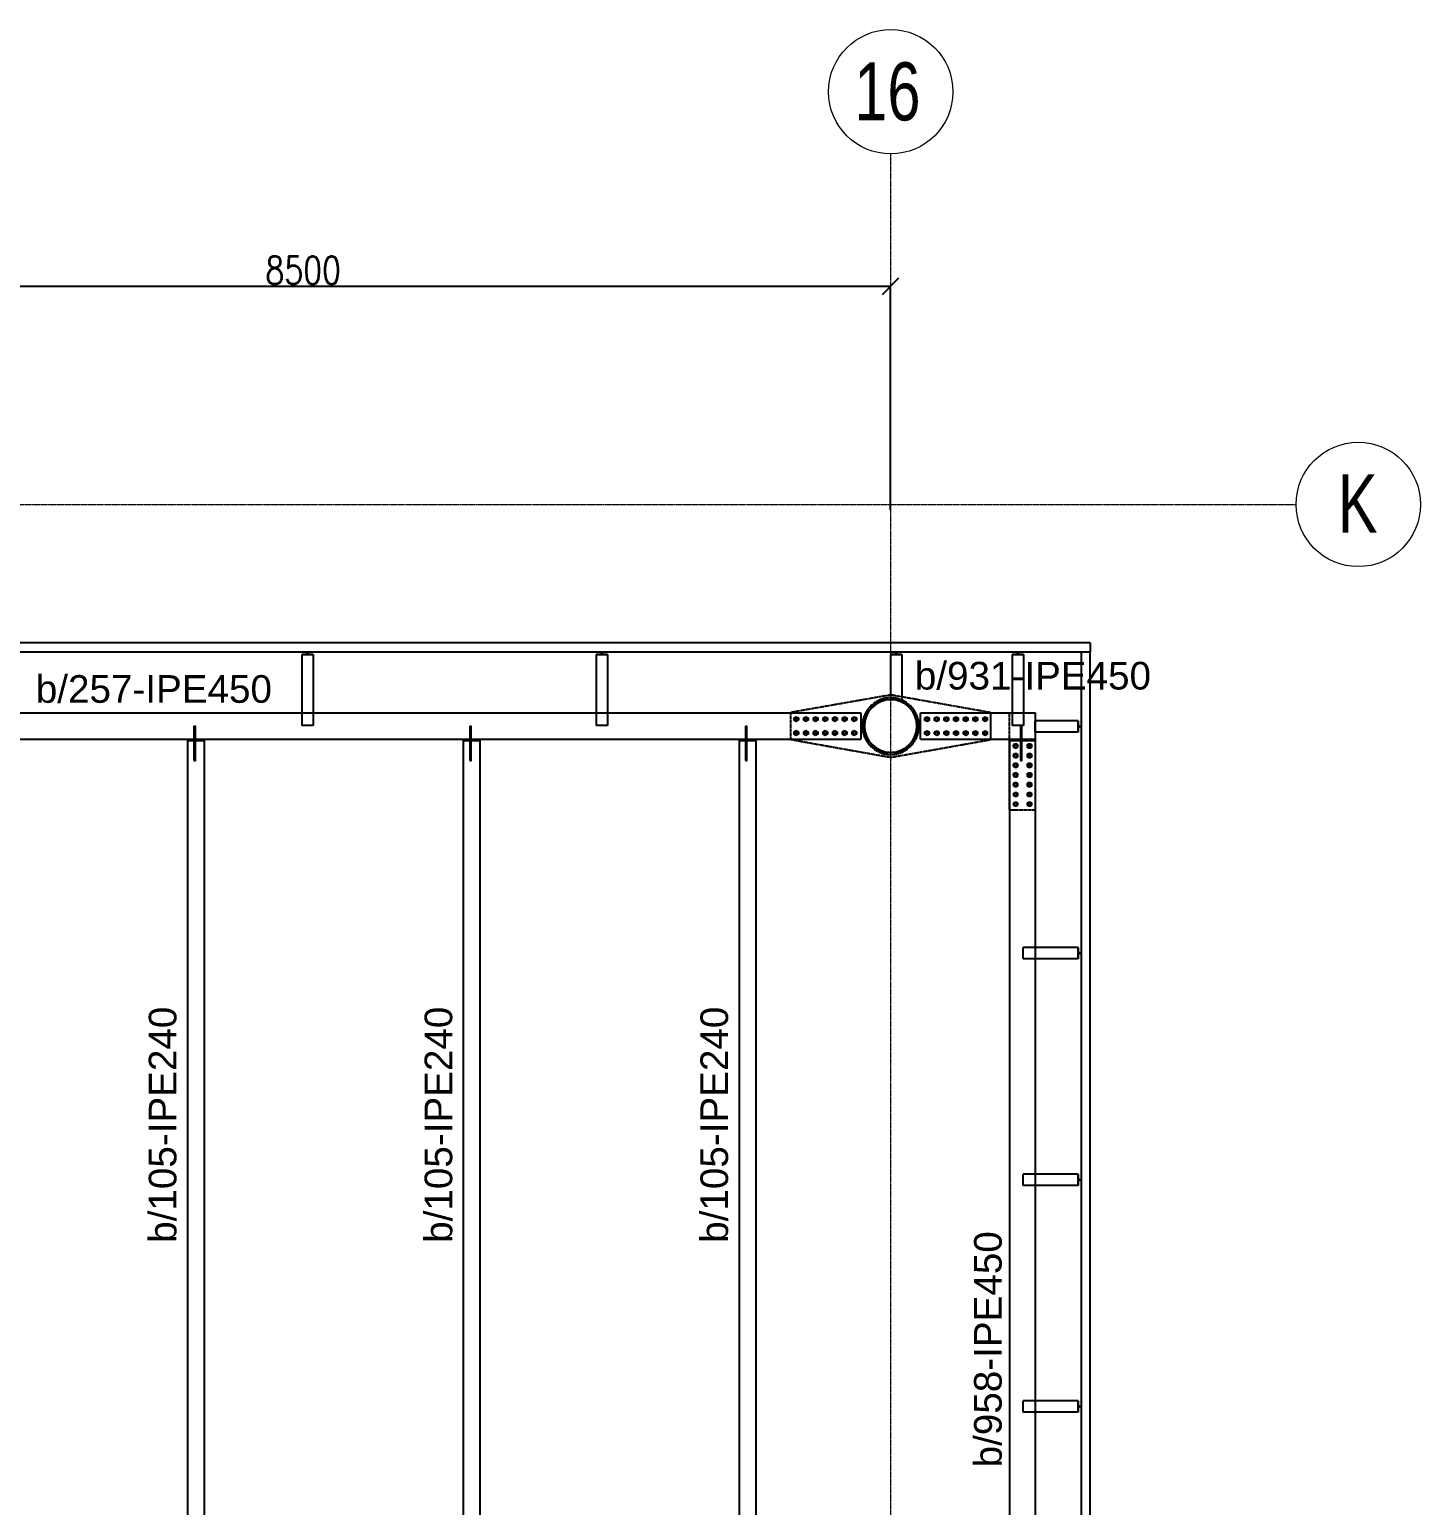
# Model space of a CAD drawing. Header units: millimetres. Extents: x -999 to 93225, y -17477 to 29086.
# Drawn here: x 83162 to 93225, y 18407 to 29086 of the extents above; entities that cross this region are included whole.
import ezdxf
from ezdxf.enums import TextEntityAlignment as Align

# ---------------------------------------------------------------- set-up
doc = ezdxf.new("R2010")
doc.units = ezdxf.units.MM
doc.header["$LTSCALE"] = 0.4
doc.linetypes.add('DXK_LINE_DOT2', pattern=[3.9198, 1.9599, -1.9599])
doc.linetypes.add('Grid Line', pattern=[3.33375, 1.905, -0.47625, 0.47625, -0.47625])
doc.layers.get('0').update_dxf_attribs({"color": 255})
for name, color, linetype, lineweight in [('0-3', 250, 'Continuous', 5), ('E_COLUMNAS-1', 1, 'Continuous', 25), ('E_COLUMNAS-3', 1, 'Continuous', 35), ('E_EJES', 8, 'Continuous', 9), ('E_EJES-1', 8, 'Grid Line', 9), ('E_TEXTO', 3, 'Continuous', 9), ('E_VIGAS-1', 254, 'Continuous', 25), ('E_VIGAS-2', 8, 'Continuous', 25), ('S-COLS-HDLN-1', 52, 'Continuous', 9)]:
    doc.layers.add(name, color=color, linetype=linetype, lineweight=lineweight)
doc.layers.add('COTAS', color=8, linetype='Continuous')
doc.layers.add('P_PLATINA', color=6, linetype='Continuous')
doc.styles.add('CNI_COTAS', font='romans.shx', dxfattribs={"width": 0.8})
doc.styles.add('Swis721 LtCn BT', font='swisscl.ttf', dxfattribs={"height": 0.42})
doc.styles.add('VERDANA', font='arial.ttf')
doc.dimstyles.new('1.5', dxfattribs={"dimscale": 0, "dimtxt": 200, "dimasz": 120, "dimexe": 4, "dimexo": 4, "dimgap": 15, "dimtad": 1, "dimdec": 0, "dimzin": 4, "dimdsep": 46, "dimtxsty": 'CNI_COTAS', "dimblk": 'OBLIQUE', "dimcen": -0.09, "dimclrd": 256, "dimclrt": 3, "dimadec": 0, "dimazin": 0, "dimtfac": 1, "dimtdec": 0, "dimtmove": 2, "dimatfit": 0, "dimldrblk": 'OBLIQUE', "dimfxl": 0.05, "dimtolj": 1, "dimtzin": 0, "dimarcsym": 0})

# ---------------------------------------------------------------- blocks, each defined once
blk = doc.blocks.new('EST_SFM_VIGA-METALICA-SECCION-C - EST_SFM_VIGA-METALICA-UPN160-1505289-_10_00m_N_E_-NIVEL-3 DOC')
at = {"layer": 'E_VIGAS-1'}
for p, q in [((44.822, 0.018), (-44.831, 0.018)), ((44.822, 0.018), (44.822, -0.047)), ((-44.831, -0.047), (44.822, -0.047))]:
    blk.add_line(p, q, dxfattribs=at)
blk = doc.blocks.new('EST_SFM_VIGA-METALICA-SECCION-C - EST_SFM_VIGA-METALICA-UPN160-1510871-_10_00m_N_E_-NIVEL-3 DOC')
at = {"layer": 'E_VIGAS-1'}
for p, q in [((-11.69, -0.047), (-11.69, 0.018)), ((11.677, 0.018), (-11.69, 0.018)), ((-11.69, -0.047), (11.677, -0.047))]:
    blk.add_line(p, q, dxfattribs=at)
blk = doc.blocks.new('DCTIB_CNI_EST_MOD-1A-FAC_0001_rvt-2-_10_00m_N_E_-NIVEL-3 DOC')
at = {"layer": 'E_VIGAS-1'}
for p, q in [((-1.885, 165.082), (-1.885, 165.096)), ((-1.88, 165.096), (-1.88, 165.082)), ((0.245, 165.082), (0.245, 165.096)), ((0.25, 165.096), (0.25, 165.082)), ((2.375, 165.082), (2.375, 165.096)), ((2.38, 165.096), (2.38, 165.082)), ((3.255, 165.082), (3.255, 165.096)), ((3.26, 165.096), (3.26, 165.082)), ((-1.923, 165.076), (-1.923, 165.077)), ((-1.923, 165.077), (-1.895, 165.077)), ((-1.923, 165.076), (-1.841, 165.076)), ((-1.841, 165.076), (-1.923, 165.076)), ((-1.923, 165.076), (-1.923, 164.564)), ((-1.885, 165.077), (-1.885, 165.082)), ((-1.88, 165.082), (-1.88, 165.077)), ((-1.869, 165.077), (-1.841, 165.077)), ((-1.841, 165.077), (-1.841, 165.076)), ((-1.841, 165.076), (-1.841, 164.564)), ((0.207, 165.076), (0.207, 165.077)), ((0.207, 165.077), (0.235, 165.077)), ((0.207, 165.076), (0.289, 165.076)), ((0.289, 165.076), (0.207, 165.076)), ((0.207, 165.076), (0.207, 164.564)), ((0.245, 165.077), (0.245, 165.082)), ((0.25, 165.082), (0.25, 165.077)), ((0.261, 165.077), (0.289, 165.077)), ((0.289, 165.077), (0.289, 165.076)), ((0.289, 165.076), (0.289, 164.564)), ((2.337, 165.076), (2.337, 165.077)), ((2.337, 165.077), (2.365, 165.077)), ((2.337, 165.076), (2.419, 165.076)), ((2.419, 165.076), (2.337, 165.076)), ((2.337, 165.076), (2.337, 164.749)), ((2.375, 165.077), (2.375, 165.082)), ((2.38, 165.082), (2.38, 165.077)), ((2.391, 165.077), (2.419, 165.077)), ((2.419, 165.077), (2.419, 165.076)), ((2.419, 165.076), (2.419, 164.749)), ((3.217, 165.076), (3.217, 165.077)), ((3.217, 165.077), (3.245, 165.077)), ((3.217, 165.076), (3.299, 165.076)), ((3.299, 165.076), (3.217, 165.076)), ((3.217, 165.076), (3.217, 164.564)), ((3.255, 165.077), (3.255, 165.082)), ((3.26, 165.082), (3.26, 165.077)), ((3.271, 165.077), (3.299, 165.077)), ((3.299, 165.077), (3.299, 165.076)), ((3.299, 165.076), (3.299, 164.564)), ((2.419, 164.749), (2.337, 164.749)), ((-1.841, 164.564), (-1.923, 164.564)), ((0.289, 164.564), (0.207, 164.564)), ((3.299, 164.564), (3.217, 164.564)), ((3.384, 164.515), (3.384, 164.597)), ((3.695, 164.597), (3.384, 164.597)), ((3.695, 164.597), (3.695, 164.515)), ((3.695, 164.515), (3.695, 164.597)), ((3.695, 164.597), (3.695, 164.597)), ((3.695, 164.597), (3.695, 164.569)), ((3.695, 164.515), (3.384, 164.515)), ((3.695, 164.559), (3.7, 164.559)), ((3.7, 164.554), (3.695, 164.554)), ((3.695, 164.543), (3.695, 164.515)), ((3.695, 164.515), (3.695, 164.515)), ((3.7, 164.559), (3.714, 164.559)), ((3.714, 164.554), (3.7, 164.554)), ((3.296, 162.875), (3.296, 162.957)), ((3.695, 162.957), (3.296, 162.957)), ((3.695, 162.875), (3.296, 162.875)), ((3.695, 162.957), (3.695, 162.875)), ((3.695, 162.875), (3.695, 162.957)), ((3.695, 162.957), (3.695, 162.957)), ((3.695, 162.957), (3.695, 162.929)), ((3.695, 162.918), (3.7, 162.918)), ((3.7, 162.913), (3.695, 162.913)), ((3.695, 162.903), (3.695, 162.875)), ((3.695, 162.875), (3.695, 162.875)), ((3.7, 162.918), (3.714, 162.918)), ((3.714, 162.913), (3.7, 162.913)), ((3.296, 161.235), (3.296, 161.317)), ((3.695, 161.317), (3.296, 161.317)), ((3.695, 161.317), (3.695, 161.235)), ((3.695, 161.235), (3.695, 161.317)), ((3.695, 161.317), (3.695, 161.317)), ((3.695, 161.317), (3.695, 161.289)), ((3.695, 161.278), (3.7, 161.278)), ((3.7, 161.273), (3.695, 161.273)), ((3.695, 161.262), (3.695, 161.235)), ((3.7, 161.278), (3.714, 161.278)), ((3.714, 161.273), (3.7, 161.273)), ((3.695, 161.235), (3.296, 161.235)), ((3.695, 161.235), (3.695, 161.235)), ((3.296, 159.594), (3.296, 159.676)), ((3.695, 159.676), (3.296, 159.676)), ((3.695, 159.676), (3.695, 159.594)), ((3.695, 159.594), (3.695, 159.676)), ((3.695, 159.676), (3.695, 159.676)), ((3.695, 159.676), (3.695, 159.649)), ((3.695, 159.594), (3.296, 159.594)), ((3.695, 159.638), (3.7, 159.638)), ((3.7, 159.633), (3.695, 159.633)), ((3.695, 159.622), (3.695, 159.594)), ((3.695, 159.594), (3.695, 159.594)), ((3.7, 159.638), (3.714, 159.638)), ((3.714, 159.633), (3.7, 159.633))]:
    blk.add_line(p, q, dxfattribs=at)
for points, knots in [([(-1.895, 165.077), (-1.894, 165.077), (-1.893, 165.077), (-1.89, 165.077), (-1.888, 165.078), (-1.886, 165.078), (-1.885, 165.08), (-1.885, 165.081), (-1.885, 165.082)], [0, 0, 0, 0, 0.142857, 0.285714, 0.428571, 0.571429, 0.785714, 1, 1, 1, 1]), ([(-1.885, 165.082), (-1.885, 165.081), (-1.885, 165.08), (-1.887, 165.078), (-1.888, 165.078), (-1.89, 165.077), (-1.891, 165.077), (-1.892, 165.077), (-1.894, 165.077), (-1.895, 165.077)], [0, 0, 0, 0, 0.285714, 0.428571, 0.571429, 0.678571, 0.732143, 0.785714, 1, 1, 1, 1]), ([(-1.869, 165.077), (-1.87, 165.077), (-1.871, 165.077), (-1.874, 165.077), (-1.876, 165.078), (-1.878, 165.078), (-1.879, 165.08), (-1.88, 165.081), (-1.88, 165.082)], [0, 0, 0, 0, 0.142857, 0.285714, 0.428571, 0.571429, 0.785714, 1, 1, 1, 1]), ([(-1.88, 165.082), (-1.88, 165.081), (-1.879, 165.08), (-1.878, 165.078), (-1.876, 165.078), (-1.875, 165.077), (-1.874, 165.077), (-1.872, 165.077), (-1.87, 165.077), (-1.869, 165.077)], [0, 0, 0, 0, 0.285714, 0.428571, 0.571429, 0.678571, 0.732143, 0.785714, 1, 1, 1, 1]), ([(0.235, 165.077), (0.236, 165.077), (0.237, 165.077), (0.24, 165.077), (0.242, 165.078), (0.244, 165.078), (0.245, 165.08), (0.245, 165.081), (0.245, 165.082)], [0, 0, 0, 0, 0.142857, 0.285714, 0.428571, 0.571429, 0.785714, 1, 1, 1, 1]), ([(0.245, 165.082), (0.245, 165.081), (0.245, 165.08), (0.243, 165.078), (0.242, 165.078), (0.24, 165.077), (0.239, 165.077), (0.238, 165.077), (0.236, 165.077), (0.235, 165.077)], [0, 0, 0, 0, 0.285714, 0.428571, 0.571429, 0.678571, 0.732143, 0.785714, 1, 1, 1, 1]), ([(0.261, 165.077), (0.26, 165.077), (0.259, 165.077), (0.256, 165.077), (0.254, 165.078), (0.252, 165.078), (0.251, 165.08), (0.25, 165.081), (0.25, 165.082)], [0, 0, 0, 0, 0.142857, 0.285714, 0.428571, 0.571429, 0.785714, 1, 1, 1, 1]), ([(0.25, 165.082), (0.25, 165.081), (0.251, 165.08), (0.252, 165.078), (0.254, 165.078), (0.255, 165.077), (0.256, 165.077), (0.258, 165.077), (0.26, 165.077), (0.261, 165.077)], [0, 0, 0, 0, 0.285714, 0.428571, 0.571429, 0.678571, 0.732143, 0.785714, 1, 1, 1, 1]), ([(2.365, 165.077), (2.366, 165.077), (2.367, 165.077), (2.37, 165.077), (2.372, 165.078), (2.374, 165.078), (2.375, 165.08), (2.375, 165.081), (2.375, 165.082)], [0, 0, 0, 0, 0.142857, 0.285714, 0.428571, 0.571429, 0.785714, 1, 1, 1, 1]), ([(2.375, 165.082), (2.375, 165.081), (2.375, 165.08), (2.373, 165.078), (2.372, 165.078), (2.37, 165.077), (2.369, 165.077), (2.368, 165.077), (2.366, 165.077), (2.365, 165.077)], [0, 0, 0, 0, 0.285714, 0.428571, 0.571429, 0.678571, 0.732143, 0.785714, 1, 1, 1, 1]), ([(2.391, 165.077), (2.39, 165.077), (2.389, 165.077), (2.386, 165.077), (2.384, 165.078), (2.382, 165.078), (2.381, 165.08), (2.38, 165.081), (2.38, 165.082)], [0, 0, 0, 0, 0.142857, 0.285714, 0.428571, 0.571429, 0.785714, 1, 1, 1, 1]), ([(2.38, 165.082), (2.38, 165.081), (2.381, 165.08), (2.382, 165.078), (2.384, 165.078), (2.385, 165.077), (2.386, 165.077), (2.388, 165.077), (2.39, 165.077), (2.391, 165.077)], [0, 0, 0, 0, 0.285714, 0.428571, 0.571429, 0.678571, 0.732143, 0.785714, 1, 1, 1, 1]), ([(3.245, 165.077), (3.246, 165.077), (3.247, 165.077), (3.25, 165.077), (3.252, 165.078), (3.254, 165.078), (3.255, 165.08), (3.255, 165.081), (3.255, 165.082)], [0, 0, 0, 0, 0.142857, 0.285714, 0.428571, 0.571429, 0.785714, 1, 1, 1, 1]), ([(3.255, 165.082), (3.255, 165.081), (3.255, 165.08), (3.253, 165.078), (3.252, 165.078), (3.25, 165.077), (3.249, 165.077), (3.248, 165.077), (3.246, 165.077), (3.245, 165.077)], [0, 0, 0, 0, 0.285714, 0.428571, 0.571429, 0.678571, 0.732143, 0.785714, 1, 1, 1, 1]), ([(3.271, 165.077), (3.27, 165.077), (3.269, 165.077), (3.266, 165.077), (3.264, 165.078), (3.262, 165.078), (3.261, 165.08), (3.26, 165.081), (3.26, 165.082)], [0, 0, 0, 0, 0.142857, 0.285714, 0.428571, 0.571429, 0.785714, 1, 1, 1, 1]), ([(3.26, 165.082), (3.26, 165.081), (3.261, 165.08), (3.262, 165.078), (3.264, 165.078), (3.265, 165.077), (3.266, 165.077), (3.268, 165.077), (3.27, 165.077), (3.271, 165.077)], [0, 0, 0, 0, 0.285714, 0.428571, 0.571429, 0.678571, 0.732143, 0.785714, 1, 1, 1, 1]), ([(3.695, 164.569), (3.695, 164.569), (3.695, 164.567), (3.696, 164.564), (3.696, 164.562), (3.697, 164.56), (3.698, 164.559), (3.7, 164.559), (3.7, 164.559)], [0, 0, 0, 0, 0.142857, 0.285714, 0.428571, 0.571429, 0.785714, 1, 1, 1, 1]), ([(3.7, 164.559), (3.699, 164.559), (3.698, 164.559), (3.697, 164.561), (3.696, 164.562), (3.696, 164.564), (3.696, 164.565), (3.695, 164.567), (3.695, 164.568), (3.695, 164.569)], [0, 0, 0, 0, 0.285714, 0.428571, 0.571429, 0.678571, 0.732143, 0.785714, 1, 1, 1, 1]), ([(3.695, 164.543), (3.695, 164.544), (3.695, 164.546), (3.696, 164.548), (3.696, 164.55), (3.697, 164.552), (3.698, 164.553), (3.7, 164.554), (3.7, 164.554)], [0, 0, 0, 0, 0.142857, 0.285714, 0.428571, 0.571429, 0.785714, 1, 1, 1, 1]), ([(3.7, 164.554), (3.699, 164.554), (3.698, 164.553), (3.697, 164.552), (3.696, 164.55), (3.696, 164.549), (3.696, 164.548), (3.695, 164.546), (3.695, 164.544), (3.695, 164.543)], [0, 0, 0, 0, 0.285714, 0.428571, 0.571429, 0.678571, 0.732143, 0.785714, 1, 1, 1, 1]), ([(3.695, 162.929), (3.695, 162.928), (3.695, 162.927), (3.696, 162.924), (3.696, 162.922), (3.697, 162.92), (3.698, 162.919), (3.7, 162.918), (3.7, 162.918)], [0, 0, 0, 0, 0.142857, 0.285714, 0.428571, 0.571429, 0.785714, 1, 1, 1, 1]), ([(3.7, 162.918), (3.699, 162.918), (3.698, 162.919), (3.697, 162.92), (3.696, 162.922), (3.696, 162.923), (3.696, 162.924), (3.695, 162.926), (3.695, 162.928), (3.695, 162.929)], [0, 0, 0, 0, 0.285714, 0.428571, 0.571429, 0.678571, 0.732143, 0.785714, 1, 1, 1, 1]), ([(3.695, 162.903), (3.695, 162.904), (3.695, 162.905), (3.696, 162.908), (3.696, 162.91), (3.697, 162.912), (3.698, 162.913), (3.7, 162.913), (3.7, 162.913)], [0, 0, 0, 0, 0.142857, 0.285714, 0.428571, 0.571429, 0.785714, 1, 1, 1, 1]), ([(3.7, 162.913), (3.699, 162.913), (3.698, 162.913), (3.697, 162.911), (3.696, 162.91), (3.696, 162.908), (3.696, 162.907), (3.695, 162.906), (3.695, 162.904), (3.695, 162.903)], [0, 0, 0, 0, 0.285714, 0.428571, 0.571429, 0.678571, 0.732143, 0.785714, 1, 1, 1, 1]), ([(3.695, 161.289), (3.695, 161.288), (3.695, 161.286), (3.696, 161.284), (3.696, 161.282), (3.697, 161.28), (3.698, 161.278), (3.7, 161.278), (3.7, 161.278)], [0, 0, 0, 0, 0.142857, 0.285714, 0.428571, 0.571429, 0.785714, 1, 1, 1, 1]), ([(3.7, 161.278), (3.699, 161.278), (3.698, 161.279), (3.697, 161.28), (3.696, 161.282), (3.696, 161.283), (3.696, 161.284), (3.695, 161.286), (3.695, 161.288), (3.695, 161.289)], [0, 0, 0, 0, 0.285714, 0.428571, 0.571429, 0.678571, 0.732143, 0.785714, 1, 1, 1, 1]), ([(3.695, 161.262), (3.695, 161.263), (3.695, 161.265), (3.696, 161.267), (3.696, 161.27), (3.697, 161.271), (3.698, 161.273), (3.7, 161.273), (3.7, 161.273)], [0, 0, 0, 0, 0.142857, 0.285714, 0.428571, 0.571429, 0.785714, 1, 1, 1, 1]), ([(3.7, 161.273), (3.699, 161.273), (3.698, 161.273), (3.697, 161.271), (3.696, 161.27), (3.696, 161.268), (3.696, 161.267), (3.695, 161.265), (3.695, 161.264), (3.695, 161.262)], [0, 0, 0, 0, 0.285714, 0.428571, 0.571429, 0.678571, 0.732143, 0.785714, 1, 1, 1, 1]), ([(3.695, 159.649), (3.695, 159.648), (3.695, 159.646), (3.696, 159.644), (3.696, 159.642), (3.697, 159.64), (3.698, 159.638), (3.7, 159.638), (3.7, 159.638)], [0, 0, 0, 0, 0.142857, 0.285714, 0.428571, 0.571429, 0.785714, 1, 1, 1, 1]), ([(3.7, 159.638), (3.699, 159.638), (3.698, 159.638), (3.697, 159.64), (3.696, 159.641), (3.696, 159.643), (3.696, 159.644), (3.695, 159.646), (3.695, 159.647), (3.695, 159.649)], [0, 0, 0, 0, 0.285714, 0.428571, 0.571429, 0.678571, 0.732143, 0.785714, 1, 1, 1, 1]), ([(3.695, 159.622), (3.695, 159.623), (3.695, 159.625), (3.696, 159.627), (3.696, 159.629), (3.697, 159.631), (3.698, 159.633), (3.7, 159.633), (3.7, 159.633)], [0, 0, 0, 0, 0.142857, 0.285714, 0.428571, 0.571429, 0.785714, 1, 1, 1, 1]), ([(3.7, 159.633), (3.699, 159.633), (3.698, 159.632), (3.697, 159.631), (3.696, 159.629), (3.696, 159.628), (3.696, 159.627), (3.695, 159.625), (3.695, 159.623), (3.695, 159.622)], [0, 0, 0, 0, 0.285714, 0.428571, 0.571429, 0.678571, 0.732143, 0.785714, 1, 1, 1, 1])]:
    blk.add_open_spline(points, degree=3, knots=knots, dxfattribs=at)
blk.add_blockref('EST_SFM_VIGA-METALICA-SECCION-C - EST_SFM_VIGA-METALICA-UPN160-1505289-_10_00m_N_E_-NIVEL-3 DOC', (-41.042, 165.143), dxfattribs=at)
at = {"layer": 'E_VIGAS-1', "rotation": 269.9999999999999}
blk.add_blockref('EST_SFM_VIGA-METALICA-SECCION-C - EST_SFM_VIGA-METALICA-UPN160-1510871-_10_00m_N_E_-NIVEL-3 DOC', (3.762, 153.406), dxfattribs=at)
blk = doc.blocks.new('EST_SFM_VIGA-METALICA-SECCION-I - EST_SFM_VIGA-METALICA_IPE450-2792644-_10_00m_N_E_-NIVEL-3 DOC')
at = {"layer": 'E_VIGAS-2'}
for p, q in [((-4.0849, -0.095), (-4.0849, 0.095)), ((-4.0849, 0.095), (4.0341, 0.095)), ((4.0341, 0.095), (4.0341, -0.095)), ((-4.0849, -0.095), (4.0341, -0.095))]:
    blk.add_line(p, q, dxfattribs=at)
blk = doc.blocks.new('EST_SCM_COLUMNA-METALICA-SECCION-CIRCULAR - EST_SCM_COLUMNA-TUBULAR-CIRCULAR_PTEØ_16__e_12_7mm-V47-_10_00m_N_E_-NIVEL-3 DOC')
at = {"layer": 'S-COLS-HDLN-1'}
h = blk.add_hatch(dxfattribs=at)
h.set_pattern_fill('FP_16', color=256, style=0, pattern_type=2)
h.set_pattern_definition([(45, (-164.559, 2.338), (-0.15909903, 0.15909903), [])])
h.paths.add_polyline_path([(-0.203, 0), (-0.197, -0.049), (-0.18, -0.094), (-0.152, -0.135), (-0.115, -0.167), (-0.072, -0.19), (-0.023, -0.202), (0.024, -0.202), (0.072, -0.19), (0.115, -0.167), (0.152, -0.135), (0.182, -0.089), (0.198, -0.046), (0.203, 0), (0.197, 0.049), (0.18, 0.094), (0.152, 0.135), (0.115, 0.167), (0.068, 0.191), (0.023, 0.202), (-0.024, 0.202), (-0.072, 0.19), (-0.115, 0.167), (-0.152, 0.135), (-0.182, 0.089), (-0.198, 0.046)])
h.paths.add_polyline_path([(-0.19, 0), (-0.184, 0.049), (-0.165, 0.094), (-0.141, 0.127), (-0.108, 0.157), (-0.068, 0.178), (-0.023, 0.189), (0.024, 0.189), (0.072, 0.176), (0.108, 0.157), (0.143, 0.126), (0.169, 0.089), (0.185, 0.046), (0.191, 0), (0.185, -0.046), (0.169, -0.089), (0.143, -0.126), (0.108, -0.157), (0.068, -0.178), (0.023, -0.189), (-0.024, -0.189), (-0.068, -0.178), (-0.108, -0.157), (-0.143, -0.126), (-0.169, -0.089), (-0.185, -0.046)])
at = {"layer": 'E_COLUMNAS-1'}
for radius, start, end in [(0.203, 360, 180), (0.19, 0, 180), (0.203, 180, 360), (0.19, 180, 0)]:
    blk.add_arc((0, 0), radius, start, end, dxfattribs=at)
blk = doc.blocks.new('Grid - CNI_NOMBRE EJES-372759-_10_00m_N_E_-NIVEL-3 DOC')
at = {"layer": 'E_EJES'}
blk.add_circle((0, 0), 0.003, dxfattribs=at)
blk = doc.blocks.new('Bolt-72574620-1945 - 1471')
at = {"color": 253, "linetype": 'Continuous'}
for p, q in [((97025, 30135), (97040, 30144)), ((97025, 30118), (97025, 30135)), ((97040, 30109), (97025, 30118)), ((97040, 30144), (97055, 30135)), ((97055, 30118), (97040, 30109)), ((97055, 30135), (97055, 30118)), ((97095, 30135), (97110, 30144)), ((97095, 30118), (97095, 30135)), ((97110, 30109), (97095, 30118)), ((97110, 30144), (97125, 30135)), ((97125, 30118), (97110, 30109)), ((97125, 30135), (97125, 30118)), ((97165, 30135), (97180, 30144)), ((97165, 30118), (97165, 30135)), ((97180, 30109), (97165, 30118)), ((97180, 30144), (97195, 30135)), ((97195, 30118), (97180, 30109)), ((97195, 30135), (97195, 30118)), ((97235, 30135), (97250, 30144)), ((97235, 30118), (97235, 30135)), ((97250, 30109), (97235, 30118)), ((97250, 30144), (97265, 30135)), ((97265, 30118), (97250, 30109)), ((97265, 30135), (97265, 30118)), ((97305, 30135), (97320, 30144)), ((97305, 30118), (97305, 30135)), ((97320, 30109), (97305, 30118)), ((97320, 30144), (97335, 30135)), ((97335, 30118), (97320, 30109)), ((97335, 30135), (97335, 30118)), ((97375, 30135), (97390, 30144)), ((97375, 30118), (97375, 30135)), ((97390, 30109), (97375, 30118)), ((97390, 30144), (97405, 30135)), ((97405, 30118), (97390, 30109)), ((97405, 30135), (97405, 30118)), ((97445, 30135), (97460, 30144)), ((97445, 30118), (97445, 30135)), ((97460, 30109), (97445, 30118)), ((97460, 30144), (97475, 30135)), ((97475, 30118), (97460, 30109)), ((97475, 30135), (97475, 30118)), ((97025, 30035), (97040, 30044)), ((97025, 30018), (97025, 30035)), ((97040, 30009), (97025, 30018)), ((97040, 30044), (97055, 30035)), ((97055, 30018), (97040, 30009)), ((97055, 30035), (97055, 30018)), ((97095, 30035), (97110, 30044)), ((97095, 30018), (97095, 30035)), ((97110, 30009), (97095, 30018)), ((97110, 30044), (97125, 30035)), ((97125, 30018), (97110, 30009)), ((97125, 30035), (97125, 30018)), ((97165, 30035), (97180, 30044)), ((97165, 30018), (97165, 30035)), ((97180, 30009), (97165, 30018)), ((97180, 30044), (97195, 30035)), ((97195, 30018), (97180, 30009)), ((97195, 30035), (97195, 30018)), ((97235, 30035), (97250, 30044)), ((97235, 30018), (97235, 30035)), ((97250, 30009), (97235, 30018)), ((97250, 30044), (97265, 30035)), ((97265, 30018), (97250, 30009)), ((97265, 30035), (97265, 30018)), ((97305, 30035), (97320, 30044)), ((97305, 30018), (97305, 30035)), ((97320, 30009), (97305, 30018)), ((97320, 30044), (97335, 30035)), ((97335, 30018), (97320, 30009)), ((97335, 30035), (97335, 30018)), ((97375, 30035), (97390, 30044)), ((97375, 30018), (97375, 30035)), ((97390, 30009), (97375, 30018)), ((97390, 30044), (97405, 30035)), ((97405, 30018), (97390, 30009)), ((97405, 30035), (97405, 30018)), ((97445, 30035), (97460, 30044)), ((97445, 30018), (97445, 30035)), ((97460, 30009), (97445, 30018)), ((97460, 30044), (97475, 30035)), ((97475, 30018), (97460, 30009)), ((97475, 30035), (97475, 30018))]:
    blk.add_line(p, q, dxfattribs=at)
for centre, radius, start, end in [((97040, 30127), 11.5, 18.0268, 198.0268), ((97040, 30127), 11.5, 198.0268, 18.0268), ((97040, 30127), 10, 90.0268, 270.0268), ((97040, 30127), 10, 270.0268, 90.0268), ((97110, 30127), 11.5, 18.0268, 198.0268), ((97110, 30127), 11.5, 198.0268, 18.0268), ((97110, 30127), 10, 90.0268, 270.0268), ((97110, 30127), 10, 270.0268, 90.0268), ((97180, 30127), 11.5, 18.0268, 198.0268), ((97180, 30127), 11.5, 198.0268, 18.0268), ((97180, 30127), 10, 90.0268, 270.0268), ((97180, 30127), 10, 270.0268, 90.0268), ((97250, 30127), 11.5, 18.0268, 198.0268), ((97250, 30127), 11.5, 198.0268, 18.0268), ((97250, 30127), 10, 90.0268, 270.0268), ((97250, 30127), 10, 270.0268, 90.0268), ((97320, 30127), 11.5, 18.0268, 198.0268), ((97320, 30127), 11.5, 198.0268, 18.0268), ((97320, 30127), 10, 90.0268, 270.0268), ((97320, 30127), 10, 270.0268, 90.0268), ((97390, 30127), 11.5, 18.0268, 198.0268), ((97390, 30127), 11.5, 198.0268, 18.0268), ((97390, 30127), 10, 90.0268, 270.0268), ((97390, 30127), 10, 270.0268, 90.0268), ((97460, 30127), 11.5, 18.0268, 198.0268), ((97460, 30127), 11.5, 198.0268, 18.0268), ((97460, 30127), 10, 90.0268, 270.0268), ((97460, 30127), 10, 270.0268, 90.0268), ((97040, 30027), 11.5, 18.0268, 198.0268), ((97040, 30027), 11.5, 198.0268, 18.0268), ((97040, 30027), 10, 90.0268, 270.0268), ((97040, 30027), 10, 270.0268, 90.0268), ((97110, 30027), 11.5, 18.0268, 198.0268), ((97110, 30027), 11.5, 198.0268, 18.0268), ((97110, 30027), 10, 90.0268, 270.0268), ((97110, 30027), 10, 270.0268, 90.0268), ((97180, 30027), 11.5, 18.0268, 198.0268), ((97180, 30027), 11.5, 198.0268, 18.0268), ((97180, 30027), 10, 90.0268, 270.0268), ((97180, 30027), 10, 270.0268, 90.0268), ((97250, 30027), 11.5, 18.0268, 198.0268), ((97250, 30027), 11.5, 198.0268, 18.0268), ((97250, 30027), 10, 90.0268, 270.0268), ((97250, 30027), 10, 270.0268, 90.0268), ((97320, 30027), 11.5, 18.0268, 198.0268), ((97320, 30027), 11.5, 198.0268, 18.0268), ((97320, 30027), 10, 90.0268, 270.0268), ((97320, 30027), 10, 270.0268, 90.0268), ((97390, 30027), 11.5, 18.0268, 198.0268), ((97390, 30027), 11.5, 198.0268, 18.0268), ((97390, 30027), 10, 90.0268, 270.0268), ((97390, 30027), 10, 270.0268, 90.0268), ((97460, 30027), 11.5, 18.0268, 198.0268), ((97460, 30027), 11.5, 198.0268, 18.0268), ((97460, 30027), 10, 90.0268, 270.0268), ((97460, 30027), 10, 270.0268, 90.0268)]:
    blk.add_arc(centre, radius, start, end, dxfattribs=at)
blk = doc.blocks.new('Bolt-72574620-2390 - 1471')
at = {"color": 253, "linetype": 'Continuous'}
for p, q in [((98610, 29932), (98618, 29947)), ((98618, 29917), (98610, 29932)), ((98618, 29947), (98636, 29947)), ((98636, 29917), (98618, 29917)), ((98636, 29947), (98644, 29932)), ((98644, 29932), (98636, 29917)), ((98710, 29932), (98718, 29947)), ((98718, 29917), (98710, 29932)), ((98718, 29947), (98736, 29947)), ((98736, 29917), (98718, 29917)), ((98736, 29947), (98744, 29932)), ((98744, 29932), (98736, 29917)), ((98610, 29862), (98618, 29877)), ((98618, 29847), (98610, 29862)), ((98610, 29792), (98618, 29807)), ((98618, 29877), (98636, 29877)), ((98636, 29847), (98618, 29847)), ((98618, 29807), (98636, 29807)), ((98636, 29877), (98644, 29862)), ((98644, 29862), (98636, 29847)), ((98636, 29807), (98644, 29792)), ((98710, 29862), (98718, 29877)), ((98718, 29847), (98710, 29862)), ((98710, 29792), (98718, 29807)), ((98718, 29877), (98736, 29877)), ((98736, 29847), (98718, 29847)), ((98718, 29807), (98736, 29807)), ((98736, 29877), (98744, 29862)), ((98744, 29862), (98736, 29847)), ((98736, 29807), (98744, 29792)), ((98618, 29777), (98610, 29792)), ((98610, 29722), (98618, 29737)), ((98618, 29707), (98610, 29722)), ((98636, 29777), (98618, 29777)), ((98618, 29737), (98636, 29737)), ((98636, 29707), (98618, 29707)), ((98644, 29792), (98636, 29777)), ((98636, 29737), (98644, 29722)), ((98644, 29722), (98636, 29707)), ((98718, 29777), (98710, 29792)), ((98710, 29722), (98718, 29737)), ((98718, 29707), (98710, 29722)), ((98736, 29777), (98718, 29777)), ((98718, 29737), (98736, 29737)), ((98736, 29707), (98718, 29707)), ((98744, 29792), (98736, 29777)), ((98736, 29737), (98744, 29722)), ((98744, 29722), (98736, 29707)), ((98610, 29652), (98618, 29667)), ((98618, 29637), (98610, 29652)), ((98610, 29582), (98618, 29597)), ((98618, 29567), (98610, 29582)), ((98618, 29667), (98636, 29667)), ((98636, 29637), (98618, 29637)), ((98618, 29597), (98636, 29597)), ((98636, 29667), (98644, 29652)), ((98644, 29652), (98636, 29637)), ((98636, 29597), (98644, 29582)), ((98644, 29582), (98636, 29567)), ((98710, 29652), (98718, 29667)), ((98718, 29637), (98710, 29652)), ((98710, 29582), (98718, 29597)), ((98718, 29567), (98710, 29582)), ((98718, 29667), (98736, 29667)), ((98736, 29637), (98718, 29637)), ((98718, 29597), (98736, 29597)), ((98736, 29667), (98744, 29652)), ((98744, 29652), (98736, 29637)), ((98736, 29597), (98744, 29582)), ((98744, 29582), (98736, 29567)), ((98610, 29512), (98618, 29527)), ((98618, 29497), (98610, 29512)), ((98636, 29567), (98618, 29567)), ((98618, 29527), (98636, 29527)), ((98636, 29497), (98618, 29497)), ((98636, 29527), (98644, 29512)), ((98644, 29512), (98636, 29497)), ((98710, 29512), (98718, 29527)), ((98718, 29497), (98710, 29512)), ((98736, 29567), (98718, 29567)), ((98718, 29527), (98736, 29527)), ((98736, 29497), (98718, 29497)), ((98736, 29527), (98744, 29512)), ((98744, 29512), (98736, 29497))]:
    blk.add_line(p, q, dxfattribs=at)
for centre, radius, start, end in [((98627, 29932), 11, 107.9999, 287.9999), ((98627, 29932), 10, 359.9999, 179.9999), ((98627, 29932), 10, 179.9999, 359.9999), ((98627, 29932), 11, 287.9999, 107.9999), ((98727, 29932), 11, 107.9999, 287.9999), ((98727, 29932), 10, 359.9999, 179.9999), ((98727, 29932), 10, 179.9999, 359.9999), ((98727, 29932), 11, 287.9999, 107.9999), ((98627, 29862), 11, 107.9999, 287.9999), ((98627, 29792), 11, 107.9999, 287.9999), ((98627, 29862), 10, 359.9999, 179.9999), ((98627, 29862), 10, 179.9999, 359.9999), ((98627, 29792), 10, 359.9999, 179.9999), ((98627, 29862), 11, 287.9999, 107.9999), ((98627, 29792), 11, 287.9999, 107.9999), ((98727, 29862), 11, 107.9999, 287.9999), ((98727, 29792), 11, 107.9999, 287.9999), ((98727, 29862), 10, 359.9999, 179.9999), ((98727, 29862), 10, 179.9999, 359.9999), ((98727, 29792), 10, 359.9999, 179.9999), ((98727, 29862), 11, 287.9999, 107.9999), ((98727, 29792), 11, 287.9999, 107.9999), ((98627, 29722), 11, 107.9999, 287.9999), ((98627, 29792), 10, 179.9999, 359.9999), ((98627, 29722), 10, 359.9999, 179.9999), ((98627, 29722), 10, 179.9999, 359.9999), ((98627, 29722), 11, 287.9999, 107.9999), ((98727, 29722), 11, 107.9999, 287.9999), ((98727, 29792), 10, 179.9999, 359.9999), ((98727, 29722), 10, 359.9999, 179.9999), ((98727, 29722), 10, 179.9999, 359.9999), ((98727, 29722), 11, 287.9999, 107.9999), ((98627, 29652), 11, 107.9999, 287.9999), ((98627, 29582), 11, 107.9999, 287.9999), ((98627, 29652), 10, 359.9999, 179.9999), ((98627, 29652), 10, 179.9999, 359.9999), ((98627, 29582), 10, 359.9999, 179.9999), ((98627, 29582), 10, 179.9999, 359.9999), ((98627, 29652), 11, 287.9999, 107.9999), ((98627, 29582), 11, 287.9999, 107.9999), ((98727, 29652), 11, 107.9999, 287.9999), ((98727, 29582), 11, 107.9999, 287.9999), ((98727, 29652), 10, 359.9999, 179.9999), ((98727, 29652), 10, 179.9999, 359.9999), ((98727, 29582), 10, 359.9999, 179.9999), ((98727, 29582), 10, 179.9999, 359.9999), ((98727, 29652), 11, 287.9999, 107.9999), ((98727, 29582), 11, 287.9999, 107.9999), ((98627, 29512), 11, 107.9999, 287.9999), ((98627, 29512), 10, 359.9999, 179.9999), ((98627, 29512), 10, 179.9999, 359.9999), ((98627, 29512), 11, 287.9999, 107.9999), ((98727, 29512), 11, 107.9999, 287.9999), ((98727, 29512), 10, 359.9999, 179.9999), ((98727, 29512), 10, 179.9999, 359.9999), ((98727, 29512), 11, 287.9999, 107.9999)]:
    blk.add_arc(centre, radius, start, end, dxfattribs=at)
blk = doc.blocks.new('Part-72574620-1944 - 1471')
at = {"color": 253, "linetype": 'DXK_LINE_DOT2'}
for p, q in [((97000, 30177), (97723, 30304)), ((97723, 30304), (98446, 30176)), ((97000, 29977), (97000, 30177)), ((98446, 30176), (98446, 29976)), ((97724, 29848), (97000, 29977)), ((98446, 29976), (97724, 29848))]:
    blk.add_line(p, q, dxfattribs=at)
for start, end in [(80, 260), (260, 80)]:
    blk.add_arc((97723, 30076), 206, start, end, dxfattribs=at)
blk = doc.blocks.new('Bolt-72574620-1946 - 1471')
at = {"color": 253, "linetype": 'Continuous'}
for p, q in [((97971, 30135), (97986, 30143)), ((97971, 30117), (97971, 30135)), ((97986, 30109), (97971, 30117)), ((97986, 30143), (98001, 30135)), ((98001, 30117), (97986, 30109)), ((98001, 30135), (98001, 30117)), ((98041, 30135), (98056, 30143)), ((98041, 30117), (98041, 30135)), ((98056, 30109), (98041, 30117)), ((98056, 30143), (98071, 30135)), ((98071, 30117), (98056, 30109)), ((98071, 30135), (98071, 30117)), ((98111, 30135), (98126, 30143)), ((98111, 30117), (98111, 30135)), ((98126, 30109), (98111, 30117)), ((98126, 30143), (98141, 30135)), ((98141, 30117), (98126, 30109)), ((98141, 30135), (98141, 30117)), ((98181, 30135), (98196, 30143)), ((98181, 30117), (98181, 30135)), ((98196, 30109), (98181, 30117)), ((98196, 30143), (98211, 30135)), ((98211, 30117), (98196, 30109)), ((98211, 30135), (98211, 30117)), ((98251, 30135), (98266, 30143)), ((98251, 30117), (98251, 30135)), ((98266, 30109), (98251, 30117)), ((98266, 30143), (98281, 30135)), ((98281, 30117), (98266, 30109)), ((98281, 30135), (98281, 30117)), ((98321, 30135), (98336, 30143)), ((98321, 30117), (98321, 30135)), ((98336, 30109), (98321, 30117)), ((98336, 30143), (98351, 30135)), ((98351, 30117), (98336, 30109)), ((98351, 30135), (98351, 30117)), ((98391, 30135), (98406, 30143)), ((98391, 30118), (98391, 30135)), ((98406, 30109), (98391, 30118)), ((98406, 30143), (98421, 30135)), ((98421, 30118), (98406, 30109)), ((98421, 30135), (98421, 30118)), ((97971, 30035), (97986, 30043)), ((97971, 30017), (97971, 30035)), ((97986, 30009), (97971, 30017)), ((97986, 30043), (98001, 30035)), ((98001, 30017), (97986, 30009)), ((98001, 30035), (98001, 30017)), ((98041, 30035), (98056, 30043)), ((98041, 30017), (98041, 30035)), ((98056, 30009), (98041, 30017)), ((98056, 30043), (98071, 30035)), ((98071, 30017), (98056, 30009)), ((98071, 30035), (98071, 30017)), ((98111, 30035), (98126, 30043)), ((98111, 30017), (98111, 30035)), ((98126, 30009), (98111, 30017)), ((98126, 30043), (98141, 30035)), ((98141, 30017), (98126, 30009)), ((98141, 30035), (98141, 30017)), ((98181, 30035), (98196, 30043)), ((98181, 30017), (98181, 30035)), ((98196, 30009), (98181, 30017)), ((98196, 30043), (98211, 30035)), ((98211, 30017), (98196, 30009)), ((98211, 30035), (98211, 30017)), ((98251, 30035), (98266, 30043)), ((98251, 30017), (98251, 30035)), ((98266, 30009), (98251, 30017)), ((98266, 30043), (98281, 30035)), ((98281, 30017), (98266, 30009)), ((98281, 30035), (98281, 30017)), ((98321, 30035), (98336, 30043)), ((98321, 30017), (98321, 30035)), ((98336, 30009), (98321, 30017)), ((98336, 30043), (98351, 30035)), ((98351, 30017), (98336, 30009)), ((98351, 30035), (98351, 30017)), ((98391, 30035), (98406, 30043)), ((98391, 30018), (98391, 30035)), ((98406, 30009), (98391, 30018)), ((98406, 30043), (98421, 30035)), ((98421, 30018), (98406, 30009)), ((98421, 30035), (98421, 30018))]:
    blk.add_line(p, q, dxfattribs=at)
for centre, radius, start, end in [((97986, 30126), 11.5, 18.0268, 198.0268), ((97986, 30126), 11.5, 198.0268, 18.0268), ((97986, 30126), 10, 90.0268, 270.0268), ((97986, 30126), 10, 270.0268, 90.0268), ((98056, 30126), 11.5, 18.0268, 198.0268), ((98056, 30126), 11.5, 198.0268, 18.0268), ((98056, 30126), 10, 90.0268, 270.0268), ((98056, 30126), 10, 270.0268, 90.0268), ((98126, 30126), 11.5, 18.0268, 198.0268), ((98126, 30126), 11.5, 198.0268, 18.0268), ((98126, 30126), 10, 90.0268, 270.0268), ((98126, 30126), 10, 270.0268, 90.0268), ((98196, 30126), 11.5, 18.0268, 198.0268), ((98196, 30126), 11.5, 198.0268, 18.0268), ((98196, 30126), 10, 90.0268, 270.0268), ((98196, 30126), 10, 270.0268, 90.0268), ((98266, 30126), 11.5, 18.0268, 198.0268), ((98266, 30126), 11.5, 198.0268, 18.0268), ((98266, 30126), 10, 90.0268, 270.0268), ((98266, 30126), 10, 270.0268, 90.0268), ((98336, 30126), 11.5, 18.0268, 198.0268), ((98336, 30126), 11.5, 198.0268, 18.0268), ((98336, 30126), 10, 90.0268, 270.0268), ((98336, 30126), 10, 270.0268, 90.0268), ((98406, 30126), 11.5, 18.0268, 198.0268), ((98406, 30126), 11.5, 198.0268, 18.0268), ((98406, 30126), 10, 90.0268, 270.0268), ((98406, 30126), 10, 270.0268, 90.0268), ((97986, 30026), 11.5, 18.0268, 198.0268), ((97986, 30026), 11.5, 198.0268, 18.0268), ((97986, 30026), 10, 90.0268, 270.0268), ((97986, 30026), 10, 270.0268, 90.0268), ((98056, 30026), 11.5, 18.0268, 198.0268), ((98056, 30026), 11.5, 198.0268, 18.0268), ((98056, 30026), 10, 90.0268, 270.0268), ((98056, 30026), 10, 270.0268, 90.0268), ((98126, 30026), 11.5, 18.0268, 198.0268), ((98126, 30026), 11.5, 198.0268, 18.0268), ((98126, 30026), 10, 90.0268, 270.0268), ((98126, 30026), 10, 270.0268, 90.0268), ((98196, 30026), 11.5, 18.0268, 198.0268), ((98196, 30026), 11.5, 198.0268, 18.0268), ((98196, 30026), 10, 90.0268, 270.0268), ((98196, 30026), 10, 270.0268, 90.0268), ((98266, 30026), 11.5, 18.0268, 198.0268), ((98266, 30026), 11.5, 198.0268, 18.0268), ((98266, 30026), 10, 90.0268, 270.0268), ((98266, 30026), 10, 270.0268, 90.0268), ((98336, 30026), 11.5, 18.0268, 198.0268), ((98336, 30026), 11.5, 198.0268, 18.0268), ((98336, 30026), 10, 90.0268, 270.0268), ((98336, 30026), 10, 270.0268, 90.0268), ((98406, 30026), 11.5, 18.0268, 198.0268), ((98406, 30026), 11.5, 198.0268, 18.0268), ((98406, 30026), 10, 90.0268, 270.0268), ((98406, 30026), 10, 270.0268, 90.0268)]:
    blk.add_arc(centre, radius, start, end, dxfattribs=at)
blk = doc.blocks.new('Part-72574620-2389 - 1471')
at = {"color": 253, "linetype": 'DXK_LINE_DOT2'}
for p, q in [((98770, 30171), (98580, 30171)), ((98580, 30171), (98580, 29981)), ((98771, 29471), (98770, 30171)), ((98580, 29981), (98580, 29471)), ((98580, 29471), (98771, 29471))]:
    blk.add_line(p, q, dxfattribs=at)
blk = doc.blocks.new('_Oblique')
at = {"color": 0, "linetype": 'ByBlock', "lineweight": -2}
blk.add_line((-0.5, -0.5), (0.5, 0.5), dxfattribs=at)
blk = doc.blocks.new('*D850')
at = {"layer": 'COTAS', "color": 0, "lineweight": -2, "transparency": 16777216}
for p, q in [((80892, 25654), (80892, 27233)), ((89392, 25610), (89392, 27233))]:
    blk.add_line(p, q, dxfattribs=at)
at = {"layer": 'COTAS', "lineweight": -2, "transparency": 16777216}
blk.add_line((80892, 27229), (89392, 27229), dxfattribs=at)
at = {"layer": 'Defpoints', "color": 0, "transparency": 16777216}
for p in [(89392, 27229), (80892, 25650), (89392, 25606)]:
    blk.add_point(p, dxfattribs=at)
at = {"layer": 'COTAS', "lineweight": -2, "transparency": 16777216, "xscale": 120, "yscale": 120, "zscale": 120, "rotation": 180}
blk.add_blockref('_Oblique', (80892, 27229), dxfattribs=at)
at = {"layer": 'COTAS', "lineweight": -2, "transparency": 16777216, "xscale": 120, "yscale": 120, "zscale": 120}
blk.add_blockref('_Oblique', (89392, 27229), dxfattribs=at)
at = {"layer": 'COTAS', "color": 3, "transparency": 16777216, "insert": (85142, 27344), "char_height": 200, "attachment_point": 5, "style": 'CNI_COTAS'}
blk.add_mtext('\\A1;8500', dxfattribs=at)

msp = doc.modelspace()

# ---------------------------------------------------------------- linework, layer by layer
at = {"layer": 'E_EJES-1'}
for p, q in [((89392.5, -2529.9), (89392.5, 28185.7)), ((-99.3, 25649.6), (92325, 25649.6))]:
    msp.add_line(p, q, dxfattribs=at)
at = {"layer": 'E_VIGAS-2'}
for p, q in [((89608.4, 23951.6), (89608.4, 24141.6)), ((89608.4, 24141.6), (90438.5, 24141.6)), ((90438.5, 24141.6), (90438.5, 23951.6)), ((84304.8, 23941.5), (84424.8, 23941.5)), ((84304.8, 23941.5), (84304.8, 17689.8)), ((84424.8, 23941.5), (84424.8, 17689.8)), ((86300.2, 23941.5), (86420.2, 23941.5)), ((86300.2, 23941.5), (86300.2, 17689.8)), ((86420.2, 23941.5), (86420.2, 17689.8)), ((88295.6, 23941.5), (88415.6, 23941.5)), ((88295.6, 23941.5), (88295.6, 17689.8)), ((88415.6, 23941.5), (88415.6, 17689.8)), ((89608.4, 23951.6), (90438.5, 23951.6)), ((90251, 23941.6), (90441, 23941.6)), ((90251, 23941.6), (90251, 17689.8)), ((90441, 17689.8), (90441, 23941.6))]:
    msp.add_line(p, q, dxfattribs=at)
at = {"layer": 'P_PLATINA'}
for points in [[(84351.7, 23797.8), (84361.7, 23797.8), (84361.7, 24041.8), (84351.7, 24041.8)], [(86347.1, 23797.8), (86357.1, 23797.8), (86357.1, 24041.8), (86347.1, 24041.8)], [(88342.5, 23797.8), (88352.5, 23797.8), (88352.5, 24041.8), (88342.5, 24041.8)], [(90331.3, 23797.9), (90341.3, 23797.9), (90341.3, 24041.9), (90331.3, 24041.9)]]:
    msp.add_lwpolyline(points, close=True, dxfattribs=at)

# ---------------------------------------------------------------- block references
for name in ['Part-72574620-1944 - 1471', 'Part-72574620-2389 - 1471', 'Bolt-72574620-1945 - 1471', 'Bolt-72574620-1946 - 1471', 'Bolt-72574620-2390 - 1471']:
    msp.add_blockref(name, (-8330.9, -6030.4))
at = {"layer": '0-3', "lineweight": 0, "xscale": 1000.000000003685, "yscale": 1000.000000003685, "zscale": 1000.000000003685}
msp.add_blockref('DCTIB_CNI_EST_MOD-1A-FAC_0001_rvt-2-_10_00m_N_E_-NIVEL-3 DOC', (87054.6, -140512.8), dxfattribs=at)
at = {"layer": 'E_COLUMNAS-3', "rotation": 89.9999999999999}
for xscale, yscale, zscale in [(1000.000000003685, 1000.000000003685, 1000.000000003685), (999.9999999999967, 999.9999999999967, 999.9999999999967)]:
    msp.add_blockref('EST_SCM_COLUMNA-METALICA-SECCION-CIRCULAR - EST_SCM_COLUMNA-TUBULAR-CIRCULAR_PTEØ_16__e_12_7mm-V47-_10_00m_N_E_-NIVEL-3 DOC', (89392.5, 24046.6), dxfattribs=dict(at, xscale=xscale, yscale=yscale, zscale=zscale))
at = {"layer": 'E_EJES', "xscale": 150000.0000005526, "yscale": 150000.0000005526, "zscale": 150000.0000005526}
msp.add_blockref('Grid - CNI_NOMBRE EJES-372759-_10_00m_N_E_-NIVEL-3 DOC', (89392.5, 28635.7), dxfattribs=at)
at = {"layer": 'E_EJES', "xscale": 150000.0000005526, "yscale": 150000.0000005526, "zscale": 150000.0000005526, "rotation": 269.9999999999994}
msp.add_blockref('Grid - CNI_NOMBRE EJES-372759-_10_00m_N_E_-NIVEL-3 DOC', (92775, 25649.6), dxfattribs=at)
at = {"layer": 'E_VIGAS-2', "xscale": 1000.000000003685, "yscale": 1000.000000003685, "zscale": 1000.000000003685}
msp.add_blockref('EST_SFM_VIGA-METALICA-SECCION-I - EST_SFM_VIGA-METALICA_IPE450-2792644-_10_00m_N_E_-NIVEL-3 DOC', (85142.5, 24046.5), dxfattribs=at)

# ---------------------------------------------------------------- texts
at = {"layer": 'E_EJES', "char_height": 420, "attachment_point": 1, "style": 'Swis721 LtCn BT'}
for s, insert, width in [('16', (89129, 28848.3), 625.316), ('K', (92627.1, 25866.3), 336.709)]:
    msp.add_mtext(s, dxfattribs=dict(at, insert=insert, width=width))
at = {"layer": 'E_TEXTO', "style": 'VERDANA'}
for s, p in [('b/931-IPE450', (90421.3, 24310.5)), ('b/257-IPE450', (84061.8, 24214.4))]:
    msp.add_text(s, height=200, dxfattribs=at).set_placement(p, align=Align.CENTER)
for s, p in [('b/105-IPE240', (84224.9, 21161.6)), ('b/105-IPE240', (86220.3, 21161.6)), ('b/105-IPE240', (88215.7, 21161.6)), ('b/958-IPE450', (90195.4, 19536.9))]:
    msp.add_text(s, height=200, rotation=90, dxfattribs=at).set_placement(p, align=Align.CENTER)

# ---------------------------------------------------------------- dimensions: what is measured, and where the dimension line sits
at = {"layer": 'COTAS'}
dim = msp.add_linear_dim(base=(89392.5, 27229.2), p1=(80892.5, 25649.8), p2=(89392.5, 25605.6), dimstyle='1.5', override={"dimscale": 1}, dxfattribs=at)
dim.commit()
dim.dimension.update_dxf_attribs({"geometry": '*D850', "text_midpoint": (85142.5, 27344.2)})

doc.saveas('drawing.dxf')
